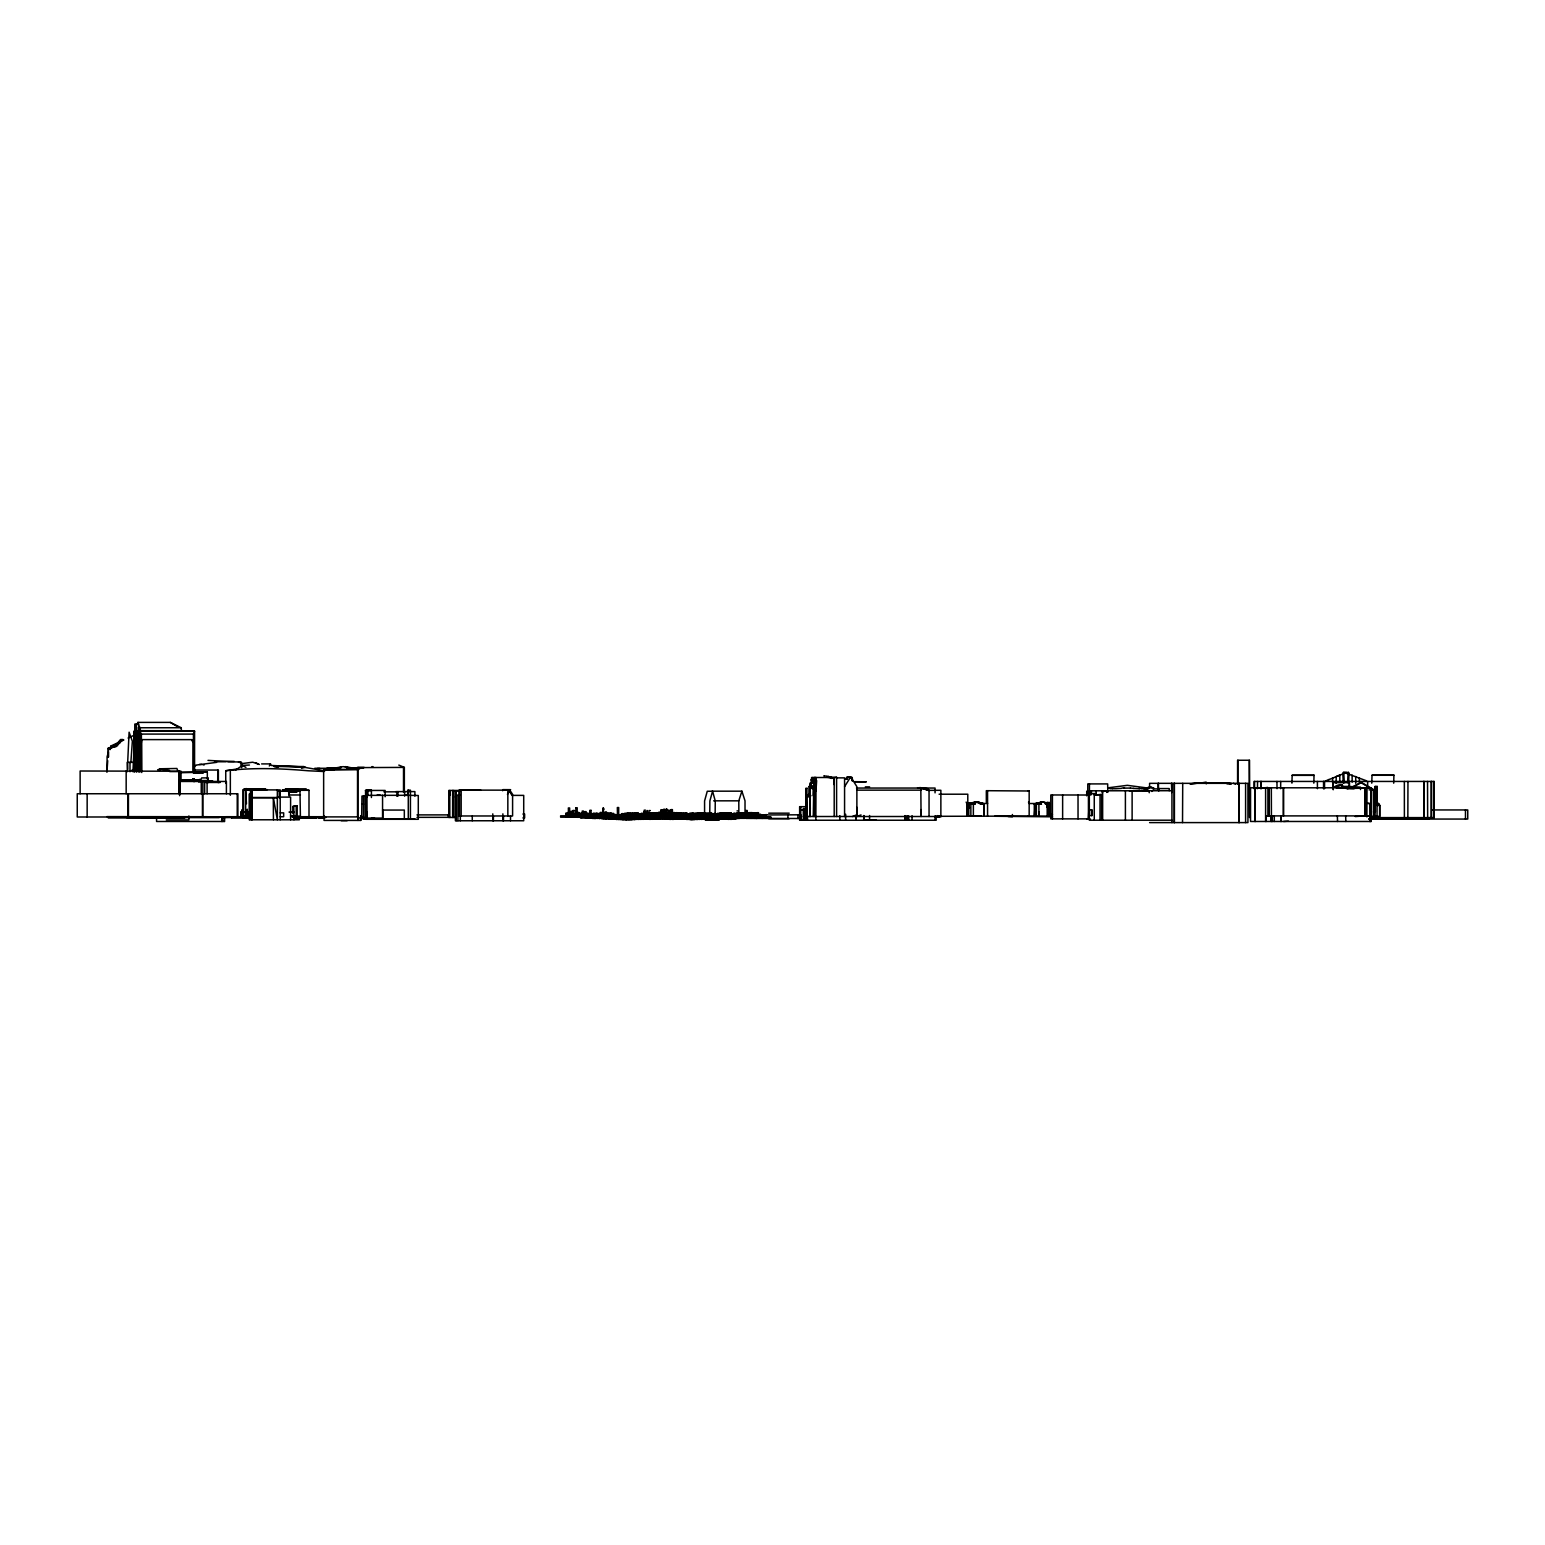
<?xml version="1.0" encoding="UTF-8"?>
<svg xmlns="http://www.w3.org/2000/svg" width="1545" height="1545" viewBox="0 0 1545 1545"><rect width="100%" height="100%" fill="white"/><g stroke="black" fill="none" stroke-linecap="round" stroke-linejoin="round"><path stroke-width="1.5" d="M108.401 756.818L108.382 752.145L107.088 756.818L107.088 771.09M134.473 731.287L134.627 771.727L134.801 724.084L138.722 724.084L138.722 727.753M251.584 789.92L251.584 819.777L250.908 794.149M404.346 792.276L404.346 767.401L357.919 767.614L357.919 820.414M492.797 820.762L492.797 813.848M502.917 820.762L502.878 813.848M251.526 819.777L251.584 794.149L249.208 794.149L249.208 819.777L299.305 819.796L299.305 818.502L293.975 818.502M969.468 807.996L968.522 803.477L968.522 816.088L968.541 803.728L973.369 803.033L973.369 816.088M814.563 792.701L815.2 783.624L813.307 781.673M815.953 791.31L816.648 780.592L814.678 779.047M807.127 814.215L807.05 820.24L807.05 814.118M834.126 784.551L834.203 777.695L836.598 777.27L836.598 816.513M285.709 789.476L306.122 789.901L285.69 789.476M813.153 795.694L813.307 787.602L811.067 785.381L812.767 787.216L809.812 787.989L809.812 816.513L810.314 807.938M1047.124 807.398L1047.182 803.072L1042.914 801.855L1036.386 803.883L1036.386 816.069M661.241 809.734L661.183 812.303L662.457 812.303L662.535 809.734L661.241 809.734L661.241 814.215M1375.089 816.378L1375.205 786.424L1377.136 786.424L1377.232 804.675M1377.136 786.424L1377.039 816.378M658.653 814.543L658.711 812.284L659.985 812.284L659.927 814.543M1349.538 786.811L1349.364 782.658L1333.007 782.658L1332.949 788.935M287.679 791.156L299.962 790.905L300.406 816.166L291.812 816.166M1088.704 812.438L1088.433 819.101L1088.433 793.319M734.551 816.938L733.315 815.586L733.257 816.938L735.999 816.726M179.626 781.461L179.027 793.744L178.853 771.013M852.106 780.804L852.261 777.56L847.008 777.56M1349.171 786.83L1349.364 782.658M1348.032 782.851L1348.553 773.543L1346.912 772.867M141.387 742.527L141.561 739.611L191.599 739.63L193.434 742.527M1040.673 803.535L1035.131 803.941L1034.378 816.069L1034.378 803.941L1041.851 802.029M1336.193 787.795L1354.077 788.78M192.604 780.65L192.719 779.086L194.264 779.086L194.863 781.403L194.863 780.206M194.264 779.086L194.071 781.693L194.554 780.206L195.616 781.017M660.719 814.485L659.445 814.485L659.445 818.676L661.299 818.386M627.714 814.35L627.849 819.603L628.004 815.509M628.989 814.35L636.559 813.616L636.656 819.391L636.27 813.597M502.704 790.75L502.878 789.688L510.507 789.707L502.878 789.688M610.468 816.069L611.685 816.455M509.638 791.079L509.85 789.688M722.963 815.412L725.223 814.968M725.242 815.586L725.32 818.85M639.205 814.215L637.506 813.829L637.834 819.371L639.34 819.352L639.263 813.848M722.944 814.987L722.809 818.889L724.489 818.831M731.905 815.857L730.322 816.069M594.883 817.266L601.874 816.861M597.567 816.59L597.509 817.923M616.899 815.972L615.547 816.32M137.66 724.084L137.968 722.403L170.317 722.403L181.248 727.753L181.441 730.843M596.428 816.533L600.329 816.397M193.028 780.302L193.318 780.997M707.919 814.485L698.243 815.026L709.464 815.045M699.518 815.026L699.692 819.391L699.383 814.041L701.391 813.597M722.596 814.215L720.839 814.37L720.588 818.831M727.927 815.972L731.094 816.687L729.085 816.764M738.066 815.934L739.746 815.702M300.425 790.306L306.103 789.92M192.468 781.306L192.777 779.704M593.666 816.552L595.501 816.243M198.61 781.982L199.035 779.839L178.911 779.839M1108.46 788.317A19.351 2.414 -7.6 0 1 1108.055 787.815L1127.348 785.323L1146.68 787.892A19.467 2.433 8 0 1 1146.448 788.298M1035.922 810.043L1034.667 816.069L1034.667 803.921L1041.581 802.067M583.662 816.204L582.562 816.957M607.842 815.953L609.309 816.359M604.095 816.822L602.801 816.822L604.481 816.745M732.929 816.223L734.435 816.204M123.832 739.997L111.085 745.907L110.216 749.499M657.088 815.258L658.382 815.258L658.131 818.985L658.054 814.91M724.161 815.2L724.006 818.869M754.057 816.32L752.26 816.069L752.183 817.266M681.248 816.069L682.716 815.741M811.241 784.397L811.955 782.388M669.642 812.805L668.425 812.573M677.965 814.118L672.268 813.848M814.621 816.513L815.2 780.592L812.651 777.521L813.153 779.143L811.569 779.955L812.11 781.577L809.136 787.004M1372.018 775.262L1393.918 775.262L1372.018 775.262L1371.767 783.199M676.691 814.118L676.517 818.889M1292.161 775.3L1314.042 775.3L1292.161 775.3L1291.929 783.16M642.546 819.294L642.701 814.003M654.636 815.258L654.81 818.947M711.048 813.983L712.805 813.558M712.342 813.983L712.342 819.294L710.816 819.294M655.93 815.258L656.181 818.966L627.386 819.043L627.463 814.447M693.048 813.771L689.167 814.215M704.578 813.636L704.578 800.947L707.262 791.252L712.573 791.233L709.87 800.947L709.696 819.313M710.217 813.983L708.518 813.694L708.421 819.313M111.085 745.907L109.965 749.499M160.023 769.371L169.293 770.337L169.776 771.573L178.061 771.573L176.902 768.483L159.27 768.792A39.861 7.088 0 0 0 159.541 769.7M621.09 815.123L621.148 819.584L621.071 814.968M624.837 814.949L625.261 819.68L625.59 815.374M628.757 814.447L628.525 819.642L628.448 814.659M642.817 813.945L644.883 813.616M667.189 813.732L671.92 813.906M684.029 815.297L683.875 819.217M738.877 818.464L738.8 800.831L741.909 791.175L712.187 791.175M685.323 815.297L685.207 819.217M685.246 815.625L684.01 815.451M686.791 814.466L686.463 819.391M688.066 814.466L687.737 819.391L687.428 815.026M646.467 814.08L646.216 819.256M700.001 819.275L700.252 815.161L698.456 815.007M107.725 760.7L106.914 772.288M627.27 814.582L627.115 819.487M691.6 819.545L691.928 813.191L693.377 813.307L693.493 819.371L695.424 819.468M693.222 813.191L692.894 819.545L691.291 819.603L691.272 815.625M671.534 814.852L673.137 815.026L673.156 819.004M628.564 814.582L633.547 814.949M632.426 814.022L633.701 814.022L633.508 819.391M740.827 815.953L742.469 816.359M193.434 772.732L193.434 734.087L194.573 731.133L139.127 731.229M672.828 814.852L670.24 814.621M813.269 816.513L813.79 783.605L811.801 781.673L812.96 779.955M655.466 815.181L655.524 819.178M713.558 819.236L713.964 813.925M715.258 813.925L714.852 819.236M690.46 814.215L690.364 819.584M726.865 815.509L722.732 815.625L724.393 815.239M727.792 815.837L729.626 815.451L729.298 819.333L727.946 819.333L727.676 814.891L728.97 814.891L729.24 819.333M809.87 786.965L809.792 785.806L808.769 786.868M812.612 779.742L814.176 780.708M602.704 809.29L603.342 807.9L603.786 818.483M810.179 795.25L810.043 793.956L807.436 795.231L808.074 797.201L808.074 788.356L806.026 788.356L805.698 816.513L941.117 816.513L937.718 816.513M666.049 814.524L666.687 809.02L667.208 819.159M202.414 771.921L203.245 773.195L194.38 773.234M665.992 810.314L666.648 809.02L667.285 810.314M241.039 812.207L242.121 810.14L243.395 812.207M363.5 796.139L366.957 795.617L363.5 796.139L363.5 818.927L414.89 818.927M269.313 765.992L270.452 763.906L261.646 763.906M1106.741 790.808L1106.741 792.373L1107.726 790.808M242.121 810.14L240.808 816.088L249.633 816.108M507.436 794.362L509.811 790.152L512.592 794.362L512.592 815.972L459.116 815.972L459.116 790.113L507.841 790.152L507.841 815.972M290.885 790.306L305.331 790.306M844.574 786.656L850.716 776.826L856.876 786.656L856.876 816.513L856.78 807.224M1377.213 805.428L1378.488 803.4L1379.801 805.428L1379.801 816.378L1369.063 816.378M809.812 797.201L810.893 795.501M807.185 816.513L806.026 797.201L807.436 795.231M831.886 777.772L827.714 777.367M587.274 814.447L588.51 814.447M245.307 788.896L265.47 788.896L265.605 790.113L245.636 789.418L245.674 817.614M1151.952 791.465L1154.057 788.896L1158.46 788.896M114.929 746.235L120.549 739.514L122.866 739.514L118.038 744.613M243.569 817.614L243.569 789.418L246.35 788.549M810.159 816.513L810.198 783.199L811.569 781.809L811.028 779.51L812.573 780.708M327.154 769.584L334.126 769.854M191.561 780.36L190.325 781.268L190.325 780.206M235.477 770.183L242.43 765.412L245.945 767.382M398.803 765.084L404.346 767.401M207.32 779.143L207.32 772.094L179.201 772.751M1353.555 786.733L1361.319 782.446L1373.949 789.785L1373.949 816.378M1352.396 786.888L1361.319 782.446M1145.019 789.07L1148.823 787.081L1153.729 787.815L1151.295 787.834M1145.695 790.016L1151.353 787.081M128.08 738.047L134.434 735.092M286.675 790.306L299.633 790.306M1373.814 789.823L1369.063 789.862M1329.028 779.491L1325.629 780.959M1345.193 772.867L1366.379 780.766M1328.545 779.781L1346.274 772.519M852.357 816.513L856.78 814.833M765.181 816.281L762.689 817.189L770.936 817.189L560.642 817.189L560.642 815.818L765.181 815.818L765.181 817.189M856.625 816.513L861.048 814.93M1146.197 788.259L1143.377 788.703A18.772 2.433 7.7 0 1 1141.118 788.761M754.713 818.406L758.769 816.784L762.206 817.614L761.106 816.784M1255.255 821.476L1255.255 788.356L1267.904 787.583L1267.904 815.895M1255.255 788.356L1267.904 787.583M608.363 816.996L609.541 816.861M194.689 781.075L201.429 778.95M193.685 766.532L195.558 765.779M1088.433 818.869L1050.793 818.869L1050.793 794.96L1088.433 795.018M301.565 768.309L305.543 767.17M108.266 753.632L108.266 748.668L112.785 747.432M756.142 815.721L760.893 814.427L754.713 814.427M1346.062 772.867L1343.455 773.582L1343.995 782.871M136.713 745.559L136.308 731.287L138.722 730.65L136.308 731.229L136.481 771.727L136.308 724.084M1046.989 803.13L1043.087 802.067L1034.378 803.921L1041.484 804.211M973.138 803.245L977.676 801.913L984.01 803.806L984.01 816.088M1101.604 791.909L1106.027 790.808M1034.667 803.883L1037.197 804.018M108.401 757.359L108.401 747.934L117.652 745.694M292.816 813.616L292.816 806.529L297.2 805.698L297.2 815.992L290.595 815.953M292.816 806.529L297.2 805.698M1342.199 786.424C1343.184 780.631 1324.335 791.677 1342.199 784.918M968.541 803.593L975.667 802.087M743.628 817.517L747.761 816.61M225.744 783.392L225.744 770.743L236.868 769.024M971.341 802.994L968.541 803.96L975.204 803.902L968.541 803.96L973.369 803.245M225.744 770.743C252.878 767.459 280.688 768.425 308.343 770.781L324.044 771.515M971.554 802.898L975.783 802.029M973.138 802.898L977.367 802.029L983.759 803.825L983.759 816.088M1101.604 820.202L1101.604 794.574L1094.266 794.941L1102.203 794.497L1102.203 820.202L1102.203 794.497M241.117 763.693L252.723 762.206L259.386 764.447M756.451 815.47L766.629 814.621M115.933 746.756L108.401 747.934M830.051 777.695L836.598 777.27M327.057 769.854L341.175 767.324M309 790.287L282.272 790.055L309 790.306L309 816.706M108.266 748.668L109.309 748.495M324.044 769.912L343.164 766.629L357.919 769.468L324.044 769.912L325.029 769.912M195.887 765.123L216.59 762.361M684.435 814.485L685.787 814.292M373.002 766.687L371.881 766.668M1124.065 788.143L1130.245 788.066M1206.259 782.407L1190.191 783.856L1206.259 782.407L1206.259 783.856M1148.418 790.712L1129.144 790.712M265.605 790.113L263.558 788.896M371.418 797.529L371.418 790.325L365.547 790.461L365.759 819.294L418.289 819.294L418.289 795.501L405.678 795.289M371.418 790.325L365.547 790.615L366.957 790.615M1121.477 788.375L1115.973 788.722A18.598 2.395 -7.4 0 1 1114.061 788.722A19.119 2.124 -6.3 0 1 1112.303 788.703M1283.625 821.476L1288.414 821.148M1355.255 816.552L1364.795 815.895L1364.795 787.795M365.547 790.461L370.433 790.441M705.563 814.118L705.428 819.912L719.313 819.738L719.526 814.756M865.876 820.047L863.771 820.163L876.112 820.047L873.987 820.163M1035.131 803.941L1041.349 803.709M714.389 818.618L719.313 818.444M705.428 819.912L719.313 819.738M208.247 780.92L212.631 780.862L210.236 780.882M217.98 782.504L220.143 782.485M257.841 763.829L255.678 762.67M265.528 789.649L243.569 789.418M136.308 731.229L136.732 771.689L136.655 731.287L133.797 731.287L133.797 771.727M249.44 765.026L242.43 765.412M982.697 803.806L983.759 803.825L977.367 802.029M803.303 820.24L803.303 808.556L805.544 808.653M181.248 727.753L138.953 727.753L137.968 722.403M181.248 730.669L138.953 730.669L181.441 731.229M133.469 770.047L132.291 770.047L134.396 770.047L134.801 731.055M179.123 730.843L193.028 730.843M139.359 730.457L141.387 734.087L193.434 734.087M214.523 761.762L226.227 761.762M227.791 761.917L241.117 761.917L241.117 766.59M132.947 762.361L127.231 762.361L127.714 769.41M199.402 764.427L201.738 764.427M273.755 765.992L300.406 766.803M274.238 766.532L303.921 766.532M357.339 767.382L364.156 767.382M327.231 767.788L341.059 767.788M346.659 767.942L363.577 767.942M314.755 768.29L333.604 768.29M317.401 768.483L319.931 768.483M358.923 769.468L323.639 769.526L323.639 816.899L357.919 816.899M193.646 770.047L218.386 770.047L218.386 781.77M180.9 772.094L207.32 772.094M1343.378 781.944L1343.378 772.403L1348.495 772.403L1348.553 782.851M1343.378 772.403L1348.553 772.867M850.716 776.826L847.104 776.826L845.656 779.163L847.355 779.221L845.173 779.221M201.642 777.908L208.266 777.908L208.266 782.581M836.598 777.869L844.574 777.869L844.574 816.513M179.374 780.225L199.286 780.206M206.219 780.553L179.722 780.534L179.973 783.817M179.027 781.461L226.4 781.461L226.4 793.744M205.601 781.982L219.178 781.982M814.621 782.137L816.05 782.137M205.601 782.465L218.926 782.465M1206.259 783.141L1228.661 783.141M1226.981 783.836L1229.569 783.836M813.269 785.555L814.621 785.555M1348.553 786.424L1341.678 786.424L1341.678 785.111M865.335 786.888L869.603 786.888M917.556 787.757L923.524 788.684M856.49 788.047L935.053 788.047L935.053 792.855M1158.46 788.568L1169.198 788.568L1169.198 790.712M285.381 788.819L306.18 788.819M813.269 788.761L809.812 787.989M927.772 788.761L929.047 790.364L929.047 816.513M263.558 789.649L267.362 789.649M256.315 790.229L257.32 790.229M509.811 790.152L508.768 790.152L511.337 794.362M856.876 790.152L921.071 790.152M369.043 790.441L385.13 790.441L385.13 796.756M460.7 790.461L448.765 790.461L448.765 817.459L455.968 817.459M1142.643 790.75L1148.881 790.615L1149.248 792.74M295.829 791.349L299.962 790.905M459.869 790.963L455.408 790.963L455.408 820.762L523.716 820.762L523.716 795.385L511.839 795.385M1171.94 790.712L1090.5 790.808L1090.5 794.651M1375.089 790.866L1377.232 790.654M278.003 791.252L289.127 791.252L289.127 795.81M986.328 802.241L986.328 790.692L1029.163 791.001L1029.163 816.088L939.09 816.301M1087.777 791.194L1086.714 791.194L1086.714 795.849M287.814 791.349L296.872 792.257L288.857 792.257L287.814 790.538M395.81 791.6L414.89 791.6L414.89 796.158M383.913 791.832L396.872 791.832L396.872 796.274M1086.811 793.319L1089.457 793.319M1096.351 793.589L1089.322 793.589L1089.322 820.221L1171.94 820.202M939.09 794.207L967.788 794.207L967.788 816.301M377.347 794.69L380.591 795.289M1088.433 794.651L1091.407 794.651L1091.407 790.808M365.759 795.385L408.286 795.289M456.181 795.289L460.313 795.289M366.686 796.061L361.955 796.061L361.684 816.648L363.5 816.648M278.621 797.104L290.595 797.104L290.595 819.777M806.026 797.201L807.185 797.201L807.185 820.24M713.655 800.831L738.8 800.831M979.8 803.168C986.618 804.694 975.532 802.492 981.326 803.168M1045.482 803.13L1047.182 803.072M966.166 802.087L966.764 803.477L973.794 803.477M980.824 803.477L987.564 803.477L986.965 802.087M1037.197 803.226L1038.916 803.207L1038.916 816.069L1038.839 811.801M984.01 803.806L979.8 803.728L982.234 803.806M1369.797 821.476L1369.797 803.593L1366.05 803.13M361.684 804.115L363.5 804.115M1034.378 803.941L1039.688 803.941M1027.966 816.069L1049.731 816.069L1049.673 803.941L1045.482 803.014L1045.482 804.366M1379.801 805.428L1377.039 805.428L1378.333 803.4L1379.608 805.428L1379.608 816.378M805.93 806.683L799.634 806.683L799.634 820.24L936.173 820.24L936.173 815.876M575.879 807.765L577.212 807.765L577.058 817.266L576.806 813.346L575.223 813.269L575.223 817.131M670.974 809.619C673.311 809.194 668.676 814.254 670.955 819.352M805.544 809.619L805.389 820.24M671.051 809.638L672.403 809.638L672.345 819.178L672.268 809.619M800.329 809.947L804.829 809.947M1090.519 809.831L1092.122 809.831L1092.122 815.586L1090.519 815.586M1431.887 809.947L1467.75 809.947L1467.75 819.062L1368.986 819.062M382.561 810.063L404.327 810.063L404.327 819.294M645.54 810.179L644.188 810.179L643.995 819.12M574.373 810.449L573.021 810.449L572.847 817.131M591.098 810.372L589.746 810.372L589.823 818.116L591.349 818.193M650.368 810.565L649.016 810.565L649.074 818.966L647.78 818.966M668.522 810.352L669.873 810.352L669.719 819.352L671.013 819.352L671.013 813.636M574.682 810.893L573.349 810.893L573.407 817.208M737.004 810.913L738.356 810.913M570.897 811.318C573.581 810.913 568.29 813.191 570.955 817.208L570.82 814.814L572.152 814.814L572.094 817.189L572.191 811.318M249.633 812.052L241.039 812.052L241.039 816.088L241.368 812.052M289.012 812.091L294.071 812.091M645.308 818.966L645.308 811.975L643.956 811.975L643.821 819.294L642.488 819.294M1373.466 811.897L1375.359 811.897L1375.205 786.424M600.194 812.438L601.546 812.438M746.08 812.38L747.413 812.38M648.939 812.805L650.271 812.805M651.372 812.805L652.724 812.805L652.666 819.004M653.825 812.786L655.254 812.747M656.277 812.709L657.707 812.709M658.73 812.651L660.159 812.67M670.897 812.824L672.249 812.824M673.427 812.612L674.779 812.612M675.88 812.689L677.212 812.689M678.313 812.805L679.665 812.805M680.766 812.844L682.117 812.844L680.611 812.96M710.159 812.689L711.511 812.689M722.326 812.844L723.755 812.824M727.289 812.805L728.641 812.805M752.164 812.612L746.814 812.805L746.698 816.977M751.546 812.921L756.065 812.863L756.142 818.406M280.205 812.863L283.662 812.863L283.662 816.745L280.205 816.745M602.492 813.095L603.921 812.94M605.022 813.018L606.355 813.018M607.455 813.172L608.981 813.114M609.985 813.114L611.434 813.134M626.98 813.076L628.409 813.056M629.51 813.056L630.939 813.095M631.963 813.114L633.295 813.114M634.396 813.114L635.825 813.095M636.849 813.095L638.278 813.076M648.842 812.998L650.194 812.998M652.647 812.998L651.295 812.998L651.256 819.082L651.449 812.805M653.67 813.172L655.099 812.998M656.123 813.134L657.784 812.863M661.337 812.902L662.689 812.902M668.27 813.134L669.622 813.134M670.8 813.056L672.152 813.056M673.253 813.095L674.682 812.863M675.783 812.902L677.309 812.882M678.158 813.076L679.742 812.921M683.296 812.94L684.647 812.94M685.748 812.94L687.1 812.94M697.915 812.96L699.267 812.96M700.271 813.114L701.797 812.96M702.724 813.056L704.23 812.902M705.099 813.172L706.683 812.94M707.707 813.018L709.058 813.018M719.7 813.172L721.225 812.998M722.075 813.018L723.581 812.921M724.528 813.134L726.111 812.863M727.135 812.979L728.487 812.979M736.695 813.153L738.027 813.153M738.8 813.153L740.557 813.076M750.271 813.076L741.252 813.018L741.465 818.29M566.069 813.269L566.146 817.131L565.991 813.249L567.421 813.269L567.363 817.131L567.285 813.249M568.521 813.288L569.873 813.288M570.974 813.327L572.326 813.327M572.847 813.269L574.199 813.269M577.637 817.208L577.579 813.327L579.433 813.5L578.004 813.52L578.062 817.382M581.654 817.711L581.538 813.462L580.109 813.481L580.109 817.344M597.297 813.481L595.791 813.307L595.945 817.363L600.02 817.595M602.395 813.423L603.747 813.423M604.925 813.288L606.277 813.288M607.378 813.5L608.73 813.5M609.908 813.307L611.26 813.307M612.361 813.423L613.713 813.423M624.354 813.404L625.783 813.211M628.236 813.288L626.807 813.442L628.081 813.616M629.336 813.423L630.688 813.423M631.866 813.307L633.218 813.307M634.319 813.327L635.671 813.327M636.772 813.269L638.124 813.269M641.252 813.442L642.604 813.442L640.036 813.79L640.036 819.333L641.387 819.333L641.387 813.79L641.329 819.333M643.628 813.5L645.134 813.288M646.158 813.423L647.664 813.211M648.688 813.404L650.117 813.191M651.14 813.404L652.569 813.191M654.925 813.385L653.593 813.385L653.303 819.236L651.874 819.294L651.951 815.181M660.603 813.5L661.955 813.5M662.979 813.404L664.485 813.211M665.663 813.442L667.092 813.307M673.176 813.346L674.528 813.346M675.628 813.385L676.98 813.385M678.081 813.288L679.414 813.288M685.092 813.442L686.443 813.442M699.17 813.191L694.323 813.346L694.207 819.198M700.117 813.423L701.546 813.327M702.569 813.269L703.999 813.211M717.343 813.442L718.695 813.442L717.092 813.771M720.974 813.307L719.468 813.462L720.723 813.558M721.901 813.404L723.35 813.191M725.783 813.346L724.431 813.346L724.431 817.208M735.42 813.423L733.508 813.442L733.74 817.517M736.038 813.327L737.95 813.288M738.645 813.249L747.741 813.249M755.988 813.191L754.636 813.191L754.636 817.054L754.732 812.863M768.695 813.172L789.205 813.172M585.98 817.459L585.709 813.307L585.4 817.749L585.246 813.79L594.284 813.597M597.471 813.558L596.042 813.5L596.273 817.517M597.896 816.32L597.896 818.058L598.224 813.52L601.295 813.732M604.848 813.5L606.2 813.5M607.301 813.732L608.653 813.732M609.831 813.674L611.183 813.674M612.284 813.751L613.635 813.751M621.92 813.636L623.253 813.636M645.25 813.732L647.432 813.616M648.514 813.713L649.962 813.52M650.966 813.751L652.396 813.578M653.496 813.578L654.848 813.578M660.352 813.751L664.234 813.578M664.736 818.889L664.852 813.809L671.998 813.694M672.442 813.694L674.45 813.732M676.884 813.694L674.895 813.694L674.875 818.908M682.407 813.732L683.836 813.5M684.937 813.809L686.366 813.539M693.454 813.597L689.495 813.616L690.769 813.481L690.943 819.024M696.563 813.636L694.149 813.616L693.975 819.603M697.007 813.809L699.016 813.597M701.913 813.636L703.265 813.636M713.983 813.52L715.335 813.52M732.813 813.713L730.978 813.751L730.862 818.174M733.585 813.5L735.092 813.655M746.525 813.674L745.173 813.674L745.076 817.884M522.944 814.06L524.624 814.06L524.624 817.923L522.944 817.923M580.36 813.848L581.789 813.829M585.265 813.887L586.694 813.867M589.495 814.022L590.943 814.08M591.716 813.906L593.222 814.08L593.145 817.788L592.971 813.809M603.67 813.964L600.677 813.945L600.754 817.807M604.694 814.118L606.123 813.887M607.224 814.003L608.981 814.099L609.155 818.386M609.676 814.138L611.105 813.848M621.824 813.848L623.176 813.848M624.199 813.906L625.551 813.906M626.652 813.867L634.203 814.08M636.656 814.022L634.898 813.829L634.783 819.391L632.774 819.352L632.523 813.751M640.113 814.003L649.788 813.887M657.996 814.08L659.348 814.08M660.198 814.099L661.627 813.906M662.477 814.041L664.002 813.925M666.687 813.887L664.524 814.118L664.524 818.676M679.877 814.08L681.306 813.867M682.233 814.041L683.663 813.925M684.763 814.118L686.192 814.08M687.37 814.138L688.896 813.829L686.965 813.751L686.791 819.12M694.651 813.848L696.486 813.809M697.085 813.964L698.842 813.867M699.383 814.041L700.889 813.829L700.909 819.352L702.357 819.333L702.222 814.968M701.99 813.964L703.342 813.964M703.709 813.906L718.367 813.848M718.734 813.983L720.24 813.964M728.854 814.099L730.283 814.099L730.399 819.352L731.828 819.313L731.828 815.837M730.882 814.003L732.639 813.848M740.267 814.118L741.697 813.848L741.581 818.271M742.72 813.848L744.072 813.848L744.072 817.711L742.72 817.711L743.048 813.249M745.096 813.945L746.447 813.945M591.947 814.215L593.55 814.389M594.323 814.254L596.003 814.37M598.765 814.466L596.776 814.37L596.776 818.232M599.634 814.35L605.949 814.273M607.127 814.196L608.479 814.196M621.747 814.157L623.098 814.157M624.122 814.331L625.474 814.331M626.555 814.215L630.36 814.292M635.381 814.196L636.733 814.196M642.276 814.254L637.969 813.848L637.969 819.391M642.643 814.215L649.306 814.215M650.31 814.331L651.739 814.37M657.822 814.273L659.251 814.176M659.773 818.638L660.024 814.37L661.472 814.196M662.322 814.331L663.751 814.157M664.601 814.234L666.436 814.292M669.217 814.254L667.71 814.408L667.768 818.522M670.163 814.176L681.133 814.176M683.508 814.196L681.828 814.408L681.635 819.043M684.609 814.389L686.038 814.273M686.81 814.273L688.645 814.37M689.34 813.867L689.07 819.584L689.012 814.621L691.175 814.292M692.276 814.331L693.57 814.331M694.729 814.157L696.158 814.196M697.181 814.157L698.61 814.35M699.615 814.215L705.544 814.196M705.91 814.447L718.039 814.273M718.637 814.215L720.318 814.505M723.195 818.831L723.369 814.563L725.126 814.331M726.073 814.427L727.656 814.254M728.448 814.331L730.109 814.157L729.626 818.638M737.834 814.466L739.263 814.157L739.263 818.039L737.911 818.039L737.969 814.157L737.737 818.502M739.958 814.35L741.465 814.408M742.488 814.196L743.995 814.157M594.728 814.582L596.158 814.756M596.853 814.524L598.688 814.756M599.383 814.698L601.14 814.505M601.99 814.698L607.34 814.717M611.666 814.659L610.159 814.524L610.391 818.541M614.813 814.563L616.165 814.563M619.217 814.775L620.646 814.485M621.669 814.563L623.021 814.563M629.781 814.659L623.601 814.756L623.601 818.811L621.592 818.811M638.491 814.717L639.92 814.524M640.769 814.698L642.121 814.698M643.126 814.582L644.477 814.582M645.578 814.621L646.93 814.621M648.031 814.563L651.778 814.563M655.292 814.736L656.722 814.505M657.591 814.756L661.299 814.524M665.702 814.775L661.743 814.775L661.666 818.657L676.478 818.406M667.903 814.717L666.397 814.621L666.397 818.483M673.755 814.543L685.864 814.524M686.637 814.64L688.491 814.505M689.012 814.621L691.098 814.466M692.199 814.485L693.55 814.485M708.363 814.601L717.942 814.756M722.77 814.582L718.232 814.756L718.058 818.908L717.788 813.887M723.215 814.756L724.721 814.563M725.822 814.756L727.347 814.485M728.352 814.505L729.703 814.505M732.523 814.717L733.875 814.717M734.976 814.582L736.405 814.678M739.089 814.64L737.409 814.505L737.409 818.367M1047.742 814.505L1052.473 814.505M416.976 814.891L449.016 814.891M607.668 814.949L606.084 814.814L606.239 818.773M609.869 814.93L608.44 814.794L608.44 818.657M627.502 814.91L614.968 814.968L614.968 818.831M633.913 815.103L643.261 815.103L643.28 819.082M648.282 814.814L668.328 814.968L668.348 819.004L668.579 810.352M669.004 814.794L670.607 814.968M684.976 814.968L674.161 814.987L674.489 819.159L676.073 819.004M687.911 814.949L685.999 814.794L686.077 818.889M688.433 814.987L689.785 814.987M710.565 814.91L714.447 815.103M717.382 814.949L715.451 814.949L715.702 819.004L715.953 815.065M717.904 814.987L719.506 814.872M721.959 814.814L720.607 814.814L720.414 818.908L721.959 818.676M725.744 814.91L727.096 814.91L727.019 818.966L725.165 818.811M730.07 814.814L731.5 814.93M734.029 815.007L732.6 814.833L732.774 819.082L734.281 819.14M736.733 814.91L735.13 814.833L735.362 818.85L735.439 814.91M615.953 815.239L623.755 815.316M627.096 815.432L624.759 815.297L624.759 818.753M633.585 815.277L636.154 815.142M637.177 815.142L638.684 815.219M639.533 815.123L641.291 815.393M641.986 815.2L643.917 815.412L642.488 815.432M644.516 815.354L646.447 815.239M647.046 815.374L648.745 815.258M649.672 815.142L656.065 815.123M667.054 815.142L668.406 815.142M674.392 815.2L676.073 815.142M683.701 815.181L685.536 815.161L685.478 819.004L683.701 819.062M686.154 815.354L687.834 815.354L686.308 815.49M688.529 815.123L689.958 815.316M692.392 815.432L690.885 815.374L692.237 815.103L692.508 819.487L692.855 813.462M695.868 815.277L698.031 815.123M701.256 815.123L702.608 815.123M705.659 815.161L707.089 815.374M708.189 815.258L709.618 815.374M710.642 815.142L712.091 815.432M714.775 815.374L713.172 815.316L713.346 819.236M715.374 815.181L717.131 815.103L717.054 819.004L716.803 814.949M717.826 815.161L719.178 815.161M720.279 815.316L721.863 815.161M725.339 815.354L727.019 815.2M730.225 815.103L731.577 815.103M732.774 815.2L734.107 815.2L734.145 819.178L733.798 813.655M615.702 815.663L617.788 815.49M618.406 815.586L621.862 815.451M622.481 815.49L624.006 815.741M625.416 815.625L626.845 815.47L626.691 819.7M627.791 815.741L629.703 815.721M630.321 815.509L631.77 815.644M632.929 815.663L635.767 815.432M650.947 815.509L655.833 815.528M678.718 815.432L680.244 815.49M688.684 815.451L690.287 815.702M691.136 815.509L692.894 815.683M695.424 815.605L693.493 815.509L693.821 819.603M697.78 815.47L696.119 815.509L696.274 819.468M732.156 815.644L730.727 815.721L730.534 819.313M735.787 815.702L735.768 817.459M740.692 815.49L742.025 815.49M745.752 815.663L747.085 815.663M762.206 815.47L755.215 815.605L755.041 816.648M971.554 815.953L981.326 815.953M573.176 816.243L574.47 817.17M587.139 816.166L588.49 816.166M592.894 816.223L591.349 817.15M596.756 816.146L596.602 818.058L598.436 818.174M600.657 816.32L599.054 816.243L599.132 818.232L609.136 818.232M601.333 816.32L601.507 818.367L613.944 818.638L613.809 814.698L612.515 814.698L612.689 818.676M605.254 816.243L606.76 816.262L606.625 818.077M683.875 816.166L685.207 816.166M724.199 816.243L725.551 816.243M727.772 816.146L729.298 816.204M735.536 816.204L736.83 816.204M737.989 816.127L739.669 816.088M745.018 816.281L746.351 816.281M747.297 816.32L751.353 816.339M754.926 816.513L756.316 816.359M757.417 816.397L758.846 816.668L757.166 816.552L757.166 812.689L758.518 812.689L758.518 816.552M803.303 816.397L805.544 816.397M106.914 816.61L207.32 816.706M225.744 816.706L249.653 816.706M291.696 816.706L325.029 816.706M568.29 816.668L569.622 816.668M579.877 816.475L581.306 816.552M584.937 816.552L586.443 816.59L585.014 816.745M592.681 816.629L595.424 816.552M605.582 816.706L607.03 816.552M724.354 816.494L725.706 816.494M733.18 816.455L735.903 816.687M738.143 816.706L739.92 816.59M740.77 816.687L756.567 816.648M250.599 816.957L77.25 816.996L77.25 793.744L237.891 793.744L237.891 816.996M587.621 816.822L591.58 817.035M592.527 816.899L593.956 816.861M737.1 816.726L756.239 816.726L756.509 815.605M935.536 817.015L939.476 817.015M1052.473 816.822L994.671 816.262M183.585 817.266L232.523 817.266M313.789 817.131L322.384 817.131M416.976 817.344L449.016 817.344M126.439 817.517L219.178 817.633M222.113 817.633L231.866 817.479M249.865 817.614L242.99 817.614L242.99 789.823L280.205 789.92L280.205 819.777M292.835 817.382L326.034 817.459M580.283 817.498L581.963 817.421M595.443 817.402L582.407 817.402L582.214 811.067L583.508 811.067L583.682 817.402M600.445 817.479L601.874 817.653M602.801 817.633L604.153 817.633M729.259 817.614L730.611 817.614L728.854 817.962M733.334 817.402L735.092 817.517M745.173 817.537L746.525 817.537M749.615 812.612L749.808 817.459L751.102 817.459L750.87 812.612L750.542 816.61M1249.519 817.575L1249.248 760.256M1369.971 817.614L1434.243 817.614L1434.243 781.442L1254.076 781.442L1254.076 788.684M108.266 817.942L142.797 817.942M357.919 817.923L363.326 817.923M584.242 817.807L582.813 817.807L582.639 813.578L582.735 817.595M585.265 817.749L586.694 817.749L586.714 813.327L586.617 817.749M587.139 817.749L589.051 817.691L589.186 813.539M595.578 817.981L589.495 817.904L589.263 813.694M596.447 817.711L600.329 818M600.677 817.807L602.202 817.942M602.898 817.865L604.23 817.865M605.254 817.962L606.606 817.962M607.629 817.962L608.981 817.962M730.882 817.865L732.175 817.865M733.257 817.768L734.609 817.768M741.697 817.711L740.267 817.981L740.422 813.848M744.844 817.865L746.447 817.807L746.544 813.365M141.792 818.097L184.666 818.097M231.499 818.097L250.599 818.097M294.516 818.097L316.648 818.097M318.386 818.058L324.643 818.058M366.358 818.097L381.403 818.097M591.947 818.077L593.956 818.039M596.003 818.251L594.323 818.116L594.304 814.118L595.578 814.118L595.617 818.116M609.58 818.155L611.414 818.271L611.356 814.389L610.082 814.389L610.159 818.406M612.032 818.29L613.384 818.29M614.485 818.309L615.837 818.309M616.938 818.29L618.29 818.29M624.122 818.193L625.474 818.193M626.555 818.077L627.907 818.077M633.913 818.309L635.265 818.309M636.366 818.077L637.699 818.077M638.645 818.213L639.997 818.213M640.847 818.29L642.276 818.135M643.222 818.271L644.574 818.271L643.048 818.618M645.578 818.309L647.007 818.232M648.205 818.193L649.537 818.193M650.638 818.251L652.067 818.116M654.52 818.135L653.091 818.309L654.365 818.348M655.543 818.232L656.973 818.097M657.822 818.135L659.174 818.135M660.024 818.232L661.376 818.232M662.477 818.155L663.829 818.155M665.007 818.309L666.436 818.174M667.71 818.29L669.217 818.135M670.318 818.29L671.747 818.251M672.77 818.329L674.277 818.077M675.223 818.135L676.652 818.097M677.425 818.271L678.854 818.116M679.703 818.213L681.055 818.213M682.079 818.232L683.431 818.232M684.609 818.271L686.038 818.135M687.216 818.29L688.645 818.232M689.823 818.155L691.175 818.155M692.276 818.193L693.628 818.193M694.729 818.174L696.08 818.174M697.085 818.232L698.533 818.097M699.46 818.193L700.812 818.193M701.739 818.174L703.168 818.116M704.114 818.213L705.544 818.077M706.644 818.251L708.247 818.077M709.329 818.251L710.681 818.251M711.878 818.232L713.307 818.135M714.311 818.232L715.741 818.135M716.61 818.213L718.039 818.135M720.24 818.116L718.637 818.251L718.889 813.964M722.596 818.155L720.839 818.232L721.013 814.196M725.126 818.213L723.466 818.271L723.466 814.389M726.073 818.29L727.656 818.135M728.448 818.213L730.109 818.039M730.804 818.174L732.156 818.174M733.18 818.193L734.532 818.193M735.536 818.116L736.888 818.116M739.958 818.213L751.565 818.271M754.713 818.174L757.05 818.406M360.642 818.522L367.787 818.522M371.206 818.348L374.759 818.348M594.728 818.464L596.331 818.329M596.853 818.386L598.765 818.329M599.209 818.406L601.14 818.386M614.408 818.483L615.74 818.483M616.861 818.541L618.193 818.541M619.217 818.638L620.646 818.367M621.669 818.425L623.021 818.425M626.478 818.522L627.83 818.522M628.931 818.483L630.225 818.483M631.384 818.522L632.735 818.522M633.836 818.56L635.169 818.56M636.27 818.367L637.621 818.367M638.491 818.599L639.92 818.386M640.769 818.56L642.121 818.56L624.025 818.696M645.501 818.522L646.853 818.522M647.954 818.58L649.46 818.329M650.406 818.618L651.913 818.348M655.292 818.599L656.818 818.348M657.591 818.638L659.097 818.348M677.251 818.618L678.68 818.444M679.452 818.638L685.864 818.386M686.965 818.56L688.491 818.367M689.495 818.58L691.098 818.329M692.025 818.599L693.55 818.348M694.477 818.58L695.984 818.348M696.853 818.618L698.359 818.406M699.209 818.56L700.735 818.348M703.014 818.348L701.584 818.541L701.836 814.254M703.863 818.638L705.389 818.348M706.49 818.483L707.919 818.367M709.02 818.599L715.586 818.367M716.281 818.618L717.865 818.329M718.232 818.329L745.018 818.329L745.018 800.831L741.909 791.175M745.849 818.406L800.851 818.502L800.851 814.794L762.206 814.987L762.206 818.444M601.758 818.715L603.265 818.753M603.96 818.715L618.772 818.869M619.139 818.889L621.225 818.831M642.894 818.927L644.323 818.811M645.346 818.85L646.776 818.676M649.75 818.908L651.662 818.811M652.106 818.927L660.719 818.676M664.35 818.657L666.107 818.85M666.648 818.696L680.727 818.753M681.171 818.811L683.102 818.792M683.624 818.831L690.769 818.734M691.87 818.792L693.299 818.657M694.323 818.773L695.752 818.676M696.776 818.734L698.108 818.734M699.055 818.947L700.484 818.85M701.333 818.908L705.138 818.773L705.138 813.906L704.81 819.333L703.303 819.294M705.582 818.889L719.506 818.734M729.549 818.927L727.618 818.753L727.618 814.891M730.07 818.676L731.982 818.889M732.6 818.715L734.358 818.947M735.13 818.696L736.733 818.773M768.695 818.734L789.205 818.734M1368.793 818.966L1429.048 818.966M608.846 819.024L610.526 819.043M611.144 819.062L613.056 819.024M613.5 819.062L615.509 819.062M627.019 819.256L615.876 819.004L615.876 815.49M656.76 814.91L656.818 819.024L658.189 818.985M668.637 819.024L667.054 819.004L666.957 814.93M669.41 819.004L671.264 819.024M671.863 819.004L673.697 819.062M678.274 818.966L676.922 818.966L677.096 814.93M682.929 819.043L681.248 818.966L681.152 814.736M686.154 819.217L688.066 819.12L688.317 813.751M688.529 818.985L700.31 819.024L700.58 814.543M700.677 819.043L702.608 818.985M703.207 819.14L704.964 819.043M705.659 819.043L707.494 819.024M708.189 819.14L710.121 819.024M710.642 819.024L712.651 819.024L712.573 813.732M713.172 819.178L715.103 818.985L715.258 800.947L712.573 791.233M715.625 819.004L717.131 818.966M725.416 819.043L726.922 819.101L726.961 815.2M727.869 819.159L729.452 819.178M730.225 818.985L731.905 819.178M1086.714 819.101L1090.5 819.101M616.107 819.371L617.788 819.371M632.407 819.429L618.483 819.352L618.232 815.123L618 819.256M637.139 819.313L635.207 819.333L635.034 813.597M649.132 814.022L649.402 819.333L650.677 819.333L650.542 814.775M672.036 819.352L673.466 819.41M687.911 819.371L686.308 819.352L686.134 815.026M690.518 819.371L688.684 819.313L688.587 814.37M691.059 819.294L692.971 819.429M697.78 819.333L695.945 819.391L695.849 814.949L697.143 814.949L697.297 819.391M698.05 813.307L698.321 819.275L699.827 819.371M707.262 819.333L705.833 819.313L706.065 813.867L706.123 819.178M166.261 819.912L188.896 819.912L188.896 815.953M622.809 819.7L627.424 819.642M628.448 819.622L629.877 819.642L629.8 813.694L629.781 819.622M632.33 819.642L630.881 819.642L630.457 815.567M341.175 820.704L347.142 820.704M1149.596 822.597L1247.935 822.597L1247.935 783.334L1149.596 783.334L1149.596 787.95M203.032 764.872L204.23 764.872M810.198 783.199L811.588 783.199L811.588 777.502L834.203 777.502L834.203 816.513M265.47 789.321L245.636 789.92L246.447 803.767M253.38 790.132L245.674 790.113L247.239 788.896M300.406 794.98L289.127 794.98L288.857 791.349M1048.398 816.069L1048.978 802.183L1049.538 803.844L1045.502 803.554L1046.506 803.941M631.113 814.852L632.407 814.852M243.106 816.088L248.996 816.108L248.996 812.052M929.047 790.364L919.796 787.602L928.236 790.364L940.866 790.287L940.866 816.513M1035.865 803.535L1029.105 803.516L1028.506 802.164M480.881 790.267L459.522 790.152L459.522 815.972M1045.482 803.014L1049.731 803.941M157.648 769.7L159.927 770.376M1352.107 775.03L1352.165 782.137M1355.699 776.498L1355.776 783.373M289.378 790.306L285.4 790.306M1108.885 788.336L1112.149 788.722M690.924 813.5L689.591 813.423L689.398 819.004M1008.074 816.533L1012.381 816.822L1012.381 814.505M1133.682 788.413L1137.68 788.665A19.042 2.549 7.7 0 0 1139.824 788.742M1366.9 803.188L1369.797 803.593M919.796 787.602L928.236 788.761M324.798 770.878L301.874 766.861L271.302 765.47L270.452 763.906M358.614 769.101L345.114 766.629M238.471 762.206L241.735 762.882L241.735 767.691M273.6 766.301L278.1 767.324M1027.966 790.712L1029.105 790.982M975.378 802.087L981.867 803.728M828.159 776.401L830.167 777.058A33.971 1.294 18 0 1 831.654 777.83M357.919 767.614L360.815 768.444M987.564 790.982L987.564 816.088M1231.114 784.261L1228.816 783.334L1231.114 783.334M1233.373 783.296L1235.672 784.261M815.625 778.274L814.003 777.541L815.625 777.502M937.718 815.586L939.514 816.513M1346.622 787.989L1341.91 785.98L1347.723 788.993M170.317 722.403L177.501 726.671M1360.759 782.446L1373.351 790.016L1373.466 816.378M193.183 772.77L193.241 742.527L191.599 739.63M809.792 785.806L810.681 787.062M810.121 784.744L811.724 787.023L811.067 785.381M1078.024 794.98L1078.043 818.869M241.947 810.159L243.106 812.207M1062.632 794.98L1062.632 818.869M603.941 809.29L603.303 807.9L602.704 814.987M1047.838 803.554L1047.259 802.164L1047.8 803.844M719.024 814.505L719.255 818.889M681.461 814.717L681.5 819.12M641.793 813.713L641.716 819.198M640.499 813.713L640.422 819.198M199.035 779.839L199.846 781.982M135.188 740.016L134.512 737.989L132.947 771.747M192.719 779.086L193.318 781.403M296.737 791.349L296.737 790.905M575.551 815.876L576.826 815.876M449.807 790.615L450.367 795.096M452.646 790.615L453.477 797.317M141.561 739.611L141.734 772.519M852.261 777.56L852.415 780.804M1333.007 782.658L1333.238 789.765M135.207 745.559L134.801 731.287L135.188 752.705M366.86 812.091L366.957 818.927M920.994 809.58L921.071 816.513L920.82 787.757M1465.471 809.947L1465.471 819.062M1433.779 781.442L1433.779 817.614M1431.597 781.442L1431.597 817.614M1431.133 781.442L1431.133 817.614M1427.541 781.442L1427.657 817.614M1423.949 781.442L1423.949 817.614M1423.833 781.442L1423.833 817.614M1407.958 781.442L1407.843 817.614M1404.347 781.442L1404.386 817.614M1393.918 775.262L1393.687 783.199M1370.879 787.795L1370.879 821.476M1370.183 821.476L1370.183 815.895L1266.185 815.895L1266.185 821.476M1367.634 781.442L1367.653 786.27M1367.016 787.795L1366.9 816.899M1365.49 787.795L1365.49 815.895M1360.469 789.553L1360.469 787.158L1348.206 786.424M1359.368 777.985L1359.388 782.658M1348.495 772.403L1348.495 781.944M1345.656 815.895L1345.83 821.476M1343.455 772.867L1343.455 782.871M1339.785 782.176L1339.843 775.069L1336.174 776.536L1336.174 783.392M1337.352 815.895L1337.545 821.476M1332.62 778.004L1332.601 782.678M1324.567 781.442L1324.528 788.684M1323.814 781.442L1323.814 788.684M1323.544 781.442L1323.544 788.684M1317.402 781.442L1317.421 788.684M1314.042 775.3L1313.81 783.16M1283.625 787.795L1283.625 815.895M1283.277 787.795L1283.277 815.895M1281.114 815.895L1281.114 821.476M1280.689 781.442L1280.65 788.684M1280.902 815.895L1280.902 821.476M1276.943 781.442L1277.039 788.684M1274.297 815.895L1274.297 821.476M1272.327 815.895L1272.327 821.476M1271.323 787.795L1271.438 821.476M1271.091 815.895L1271.091 821.476M1269.256 787.795L1269.256 815.895M1265.606 788.356L1265.606 821.476M1261.068 781.442L1261.068 788.684M1260.952 781.442L1260.952 788.684M1257.553 781.442L1257.456 788.684M1254.965 787.795L1254.965 821.476M1254.559 781.442L1254.559 788.684M1249.519 788.916L1249.519 760.256L1237.584 760.256L1237.584 784.145M1245.598 783.334L1245.598 822.597M1239.148 783.334L1239.148 822.597M1238.993 783.334L1238.993 822.597M1237.873 760.256L1237.873 784.145M1182.717 783.334L1182.524 822.597M1174.412 783.334L1174.412 822.597M1174.219 783.334L1174.219 822.597M1171.94 783.334L1171.94 822.597M1171.516 783.334L1171.728 792.566M1159.078 788.568L1159.078 790.712M1158.46 783.334L1158.46 790.712M1158.113 783.334L1158.113 790.248M1132.118 790.712L1132.118 820.202M1125.397 790.712L1125.397 820.202M1107.784 792.373L1107.668 783.914L1087.777 783.914L1087.777 793.319M1106.838 790.731L1106.838 792.373M1102.647 790.712L1102.647 820.202M1100.021 794.941L1100.021 820.202M1096.12 790.712L1096.12 794.555M1094.266 793.589L1094.266 820.221M1091.465 809.831L1091.465 815.586M1089.437 783.914L1089.437 794.651M1052.415 795.018L1052.415 818.869M1047.182 803.014L1047.182 816.069M970.859 803.786L970.859 816.088M966.764 803.477L966.764 816.088M935.053 815.876L935.053 820.24M912.052 815.741L912.052 820.24M908.692 815.895L908.692 820.24M907.398 815.663L907.398 820.24M905.679 815.625L905.679 820.24M905.447 815.876L905.447 820.24M904.887 815.625L904.887 820.24M869.565 815.528L869.565 820.24M845.636 814.215L845.636 820.24M839.804 815.644L839.804 820.24M831.828 777.27L831.828 778.468M816.05 777.502L815.837 820.24M807.494 815.779L807.494 820.24M806.026 788.356L806.026 816.513M804.713 808.556L804.713 820.24M800.677 806.683L800.677 820.24M800.329 806.683L800.329 820.24M799.904 806.683L799.904 820.24M797.954 814.794L797.954 818.502M787.911 814.987L787.911 818.444M755.93 813.191L755.93 817.054M754.211 812.767L754.211 816.629M753.632 815.992L753.477 817.266M752.994 812.767L752.936 816.629M751.836 816.61L751.836 812.747L751.604 816.668M751.198 815.895L751.256 817.344M750.406 812.747L750.213 816.938M749.962 815.895L749.904 817.344M749.402 812.651L749.306 816.726M749.074 812.979L748.881 817.556L747.297 817.653L747.432 816.185M748.668 816.185L748.649 817.653M748.282 812.612L748.263 816.552M748.166 812.651L748.012 816.726M747.78 812.979L747.606 817.556M747.201 816.571L747.201 810.468L745.907 810.468L745.907 816.571M746.293 816.281L746.293 817.884M745.636 812.844L745.482 816.977M744.014 813.848L743.84 818.077L743.551 816.011M743.126 812.96L743.106 817.112M742.546 813.018L742.624 818.077M742.199 815.818L742.392 818.039M741.87 813.481L741.812 817.344M740.847 815.818L741.156 816.899M740.576 813.481L740.519 817.344M739.939 813.249L740.171 818.29M739.591 815.586L739.843 817.093M739.205 814.157L739.012 818.522M738.298 815.586L738.568 817.093M736.25 814.582L736.25 818.444M734.783 813.442L735.034 818.444M734.609 815.586L734.435 818.638M733.315 815.586L733.16 818.638M732.832 815.2L732.851 819.178M731.693 819.352L731.519 813.713L731.442 818.792M730.206 814.099L730.206 818.792M728.931 814.099L728.912 818.753M728.603 814.176L728.506 818.213M728.197 815.47L728.004 819.333M726.633 815.354L726.633 818.889M725.725 813.346L725.725 818.966M725.667 815.2L725.551 819.101M723.137 814.949L723.118 818.889M722.307 814.196L722.191 818.232M722.133 814.37L721.863 818.831M721.727 814.775L721.65 818.908M718.56 814.466L718.309 818.522M717.556 814.06L717.382 818.831M716.494 813.887L716.668 818.734M716.281 814.06L716.165 818.773M714.524 815.316L714.62 819.236M714.215 814.698L714.389 819.912M713.887 813.964L713.809 818.985M712.921 814.698L713.153 818.966M711.762 814.717L711.762 818.58M711.279 819.101L711.279 813.732L710.951 819.371L710.623 814.91M710.488 814.717L710.565 818.773M710.121 813.558L709.947 819.217L708.363 819.313L708.035 814.872M709.387 814.872L709.561 819.236M708.827 813.558L708.653 819.217M707.417 819.178L706.722 814.254M706.644 814.37L706.393 818.676M704.501 814.563L704.752 819.333M704.192 814.196L704.423 818.947M703.844 813.906L703.844 818.773M703.786 813.906L703.709 818.927M703.265 814.563L703.381 819.313M703.129 815.065L703.129 818.947M702.048 814.659L702.145 819.352M701.507 814.852L701.256 818.985M701.237 814.447L700.928 819.371M699.306 814.543L699.035 819.024M698.977 815.161L698.707 819.275M698.379 814.852L698.398 819.391M697.954 815.219L697.722 819.333M697.394 815.509L697.567 819.468M696.776 813.307L696.776 816.938M696.66 815.219L696.447 819.333M694.922 819.391L694.844 815.509C691.484 813.867 697.432 816.204 694.786 819.371M691.928 813.191L692.179 819.024M691.021 815.258L691.214 819.487M690.306 814.621L690.306 819.584M689.746 814.466L689.978 819.313M687.216 814.427L687.37 818.889M685.072 819.178L684.898 814.601L684.821 818.483M683.682 814.968L683.856 819.178M683.547 814.601L683.547 818.483M682.388 814.736L682.388 818.618M680.476 814.312L680.341 818.966L679.047 818.966L679.124 814.312M680.264 818.947L680.321 815.2L678.97 815.335L679.028 818.947M679.935 814.852L679.993 818.715M678.641 814.852L678.641 818.715M677.482 814.678L677.482 818.657M677.251 814.736L677.154 818.792M676.246 813.694L676.15 818.908M676.092 813.906L675.918 819.159M675.513 814.987L675.764 819.159M675.416 814.08L675.435 818.869M674.817 813.906L674.624 819.159M674.064 814.08L674.161 818.869M673.639 813.809L673.62 819.178L673.562 813.848M672.809 814.312L672.905 818.85M671.689 814.987L671.785 818.889M671.515 814.312L671.631 818.85M670.144 813.964L670.144 818.406M669.661 813.636L669.584 819.371M669.062 814.794L669.333 818.908M668.908 813.964L669.004 818.657M667.826 814.64L668.077 818.734M666.706 814.833L666.803 818.811M665.238 814.736L665.238 818.599M664.91 818.618L665.065 809.252L663.713 809.252L663.597 818.58L663.577 814.505M664.118 814.717L664.041 818.618M663.172 814.717L662.959 818.657L661.492 818.753L661.646 814.872M662.94 814.872L662.786 818.753M662.535 809.734L662.38 818.58M662.245 814.505L662.303 818.618M660.41 814.91L660.43 818.85M660.121 814.196L660.333 818.792M659.29 814.91L659.194 818.85M658.962 814.601L659.058 818.792M658.691 814.891L658.634 818.811M657.668 814.601L657.475 818.773M657.397 814.891L657.34 818.811M656.992 814.891L656.915 818.985M655.601 815.045L655.659 819.198M654.385 815.045L654.308 819.198L653.979 812.747L653.651 817.247M653.245 815.181L653.149 819.294M652.589 812.998L652.434 819.043M652.28 815.084L652.009 819.236M650.773 814.987L650.773 819.294M650.155 815.142L650.136 819.062M649.808 815.045L649.962 819.082M649.479 814.987L649.479 819.294M648.147 814.118L648.263 819.275M648.089 819.062L647.258 810.488L646.814 819.062M647.78 814.022L647.529 819.12M647.297 815.123L647.201 819.14M646.872 814.118L646.969 819.275M646.119 815.297L645.965 819.178M645.655 814.003L645.81 819.217M645.25 811.975L644.922 819.256M644.902 815.297L644.748 819.178M644.362 814.003L644.516 819.217M643.338 815.2L643.608 819.198M642.894 813.674L642.701 819.12M642.044 815.2L642.314 819.198M640.75 815.065L641.059 819.062M640.093 813.79L640.093 819.333M639.514 815.065L639.765 819.062M639.109 819.371L639.012 813.713L637.428 813.597L637.506 819.198M638.761 813.597L638.8 819.198M638.297 814.987L638.471 819.004M637.003 814.987L637.003 818.85M636.173 813.829L636.173 819.082M635.845 814.93L635.594 819.507L635.285 813.616M634.57 814.93L634.358 819.584M634.049 813.79L634.28 819.545M633.817 813.751L633.971 819.294M633.18 815.625L633.064 819.584L632.774 813.79M632.272 814.003L632.349 819.043M631.422 813.732L631.519 819.41M631.364 819.333L631.094 813.694L630.959 819.642M630.128 813.732L630.399 819.429M629.298 815.509L629.221 819.468L629.047 813.829M626.362 814.775L626.555 819.68M626.131 814.794L626.227 819.12M625.822 814.794L625.822 819.487M623.137 815.239L623.118 819.313M623.041 815.605L622.944 819.719M622.403 815.316L622.635 819.468M622.326 814.987L622.384 818.811M621.978 814.949L621.785 819.449M621.496 815.239L621.708 819.468M620.742 814.949L620.491 819.449L620.337 815.239M619.912 814.91L619.931 819.545M619.661 815.335L619.777 819.352M619.429 815.123L619.333 819.256M618.927 815.2L618.946 819.429M618.637 819.545L618.695 807.533L617.343 807.533L617.536 819.391L617.556 815.142M617.227 815.49L617.15 819.004M616.667 815.065L616.609 819.082M615.026 814.968L615.296 818.947M614.06 818.715L614.041 814.814L612.689 814.814L612.824 818.715M610.951 816.108L610.893 818.773M610.719 816.494L610.777 818.715M609.734 814.794L609.734 818.657M609.213 815.914L609.483 818.56M608.015 816.359L608.189 818.56M607.629 814.099L607.784 818.232M606.316 818.831L606.47 811.936L605.177 811.936L605.157 818.599M605.833 814.563L605.91 818.502M605.389 816.088L605.64 818.329M604.732 814.37L604.964 818.483M604.558 814.331L604.674 818.232M604.23 816.513L604.346 818.077M603.438 814.37L603.689 818.483M603.207 814.331L603.38 818.232M602.898 816.513L603.052 818.077M601.971 813.945L602.029 817.807M601.159 814.234L601.43 818.213M600.908 814.08L601.102 818.097M600.348 816.243L600.348 818.155M600.155 817.865L600.02 813.732L598.649 813.887L598.784 817.923M599.615 813.655L599.692 817.653M599.499 813.52L599.383 818.58M598.321 813.655L598.398 817.653M597.085 813.307L597.162 817.247M595.192 815.992L595.037 818.329M594.883 818.618L594.786 813.307L593.512 813.307L593.57 818.406M593.975 815.992L593.782 818.386L592.276 818.406L592.179 814.254M592.565 816.32L592.585 818.251M591.851 813.906L592.121 818.116M591.619 813.809L591.793 817.788M591.04 810.372L591.04 818.097M590.789 817.904L590.518 813.539L590.209 817.865M590.151 817.112L589.978 818.213M588.317 813.655L588.433 817.749M588.259 817.517L587.988 813.327L583.141 813.442L583.141 817.305M587.93 813.327L587.679 817.73M587.042 813.655L587.216 817.826M586.289 817.614L586.134 811.627L584.86 811.627L584.937 817.614M584.686 817.459L584.416 813.307L584.358 817.189M581.48 813.462L581.403 817.344M581.074 815.895L581.152 817.266M580.611 813.539L580.592 817.517M579.781 815.895L579.877 817.266M579.51 816.223L578.004 817.382L577.733 813.346M576.594 813.269L576.575 817.131M575.937 807.765L575.764 817.266L575.532 813.346M574.141 813.269L574.141 817.131M571.862 817.112L570.568 817.112M569.641 817.15L569.641 807.958L568.367 807.958L568.521 817.17M569.564 817.093L569.545 812.284L568.193 812.284L568.29 817.093M510.507 816.146L510.507 820.762M503.496 816.069L503.496 820.762M493.415 816.146L493.415 820.762M472.268 816.146L472.268 820.762M461.163 790.152L461.163 815.972M460.313 816.127L460.313 820.762M457.919 795.289L457.919 820.762M456.181 790.963L456.181 820.762M453.689 790.461L453.689 817.459M452.646 790.461L452.646 817.459M449.807 790.461L449.807 817.459M448.32 814.891L448.32 817.344M410.429 819.294L410.429 790.19L407.687 790.19L407.687 795.289M408.286 790.19L408.286 819.294M404.616 791.6L404.616 796.158M403.515 767.614L403.515 792.276M397.934 791.6L397.934 796.119M382.87 810.063L382.87 819.294M382.561 795.289L382.561 819.294M367.942 790.615L367.942 795.347M366.957 790.461L367.053 819.294M366.686 790.461L366.686 797.568M363.77 795.617L363.77 818.927M360.815 815.799L360.815 820.414L324.044 820.414L324.044 815.605M360.661 815.799L360.661 820.414M357.532 769.526L357.532 816.899M297.451 789.012L297.451 790.306M296.215 805.698L296.215 815.992M293.782 806.529L293.975 819.796M279.297 790.943L279.297 798.05M277.347 789.92L277.347 819.777L273.31 797.645L277.347 797.626L252.047 797.626L273.31 797.645L273.426 819.777M252.047 789.92L252.202 819.777M250.908 789.92L250.908 794.516M250.445 789.92L250.445 795.598M249.846 794.149L249.846 819.777M247.644 816.166L247.277 809.232L246.949 816.166M243.395 812.052L243.395 816.088M237.235 793.744L237.235 816.996M230.34 771.245L230.34 795.289M224.604 817.402L224.604 821.476L156.566 821.476L156.566 817.402M224.16 817.402L224.16 821.476M222.287 817.402L222.287 821.476M221.727 817.402L221.727 821.476M217.768 770.047L217.71 781.77M207.107 781.461L207.107 793.744M204.655 781.461L204.655 793.744M202.839 781.461L202.839 816.996M202.434 793.744L202.434 816.996M201.256 781.461L201.256 793.744M194.573 731.133L194.573 772.21M181.035 780.225L181.035 771.245L80.128 771.013L80.128 793.744M179.915 781.461L179.915 793.744M179.626 771.013L179.626 795.675M141.387 734.087L141.387 771.245M140.286 771.863L140.286 727.386L138.258 727.386L138.258 771.94M139.378 727.386L139.378 772.036M135.979 731.287L135.979 771.727M134.473 731.055L134.473 771.727M130.862 762.361L132.368 741.252L129.104 732.195L127.231 771.747M129.992 762.361L129.992 771.747M128.428 793.744L128.428 816.996M128.003 793.744L128.003 816.996M126.169 771.013L126.169 793.744M87.157 793.744L87.157 816.996M824.18 776.15A33.758 1.333 17.6 0 1 824.489 775.783M825.706 775.976A33.758 1.333 17.6 0 1 830.843 777.193M160.622 769.371A40.324 7.551 1.4 0 1 159.811 768.657M1145.56 788.742A19.158 2.549 7.8 0 1 1143.976 788.974M1146.622 787.757A19.448 2.375 6.2 0 1 1145.695 788.162M1108.113 788.24A19.622 2.511 -8.2 0 1 1108.209 787.757M1110.855 788.491A19.255 2.337 -6.9 0 1 1109.329 788.298M1146.062 788.22A19.177 2.356 6.9 0 1 1144.864 788.491M1133.895 788.394A18.772 2.433 7.7 0 1 1130.476 788.047M1139.92 788.471A18.888 2.028 6.5 0 1 1138.646 788.433M1124.451 787.795A19.39 1.951 -6.8 0 1 1122.191 788.027M234.222 761.395A190.672 15.836 8.4 0 1 207.996 760.372M573.002 816.513L574.277 816.513L573.002 816.513M809.02 793.956L807.765 795.231L809.02 793.956M866.166 781.789L854.848 781.712L866.146 781.77M1369.198 788.143L1348.186 788.375L1369.198 788.143M118.926 742.778L109.405 748.34L119.892 742.778L118.926 742.778M1371.168 787.795L1250.542 787.795L1250.542 821.476L1371.168 821.476L1371.168 787.795M579.066 812.593L576.613 812.593L579.066 812.593M731.094 812.824L729.742 812.824L731.017 812.882M581.963 813.539L580.283 813.636L580.36 817.711L581.789 817.711L581.963 813.539M739.418 817.517L738.066 817.517L739.34 817.73M863.829 820.24L863.829 815.528L863.694 820.24M856.104 820.24L856.104 815.567L856.046 820.24M695.501 819.198L695.52 813.52L695.443 819.198M616.339 819.41L616.32 814.968L616.204 819.391M578.95 817.228L578.95 813.346L578.931 817.208"/></g></svg>
